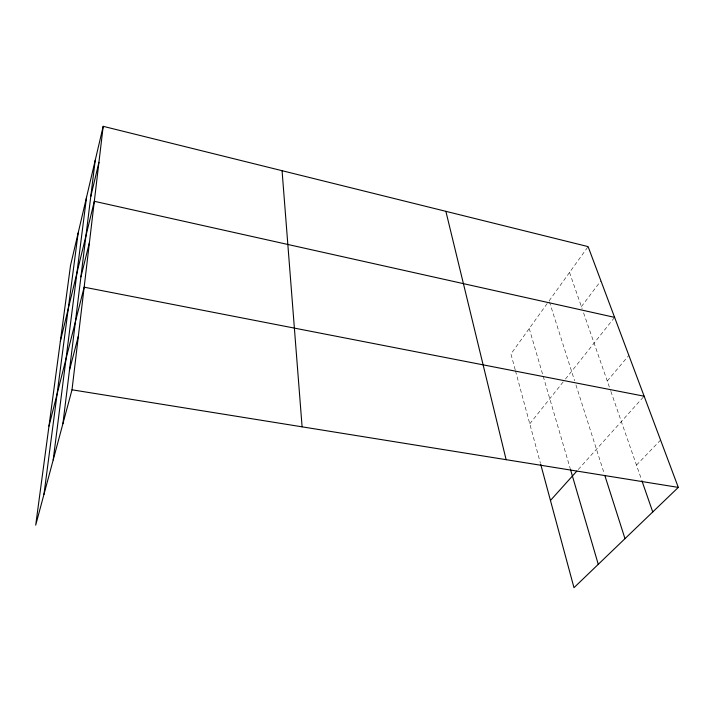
<?xml version="1.0" encoding="UTF-8"?>
<svg xmlns="http://www.w3.org/2000/svg" width="714" height="714" viewBox="0 0 714 714"><rect width="100%" height="100%" fill="white"/><g stroke="black" fill="none" stroke-linecap="round" stroke-linejoin="round"><path stroke-width="0.54" stroke-dasharray="3.57 2.68" d="M547.201 303.53L510.938 353.966L515.213 369.843M549.12 300.844L588.104 246.616M581.41 306.618L600.911 280.798M529.779 423.813L564.783 379.893M565.47 379.036L614.611 317.373M607.257 381.008L628.856 355.402M578.242 469.535L644.135 396.199M636.469 465.109L660.575 440.074M569.54 272.445L582.133 308.707M583.588 312.875L610.506 390.362M610.863 391.406L641.538 479.683M549.45 301.879L574.609 380.749M575.948 384.935L604.178 473.444M529.226 328.52L542.917 375.305M543.229 376.367L570.254 468.679M515.499 370.905L540.373 463.074"/><path stroke-width="1.07" d="M103.191 126.324L70.507 265.546L35.7 525.156L72.007 389.799L103.191 126.324L588.104 246.616L678.3 487.394L573.985 587.676L540.659 464.145M62.912 423.697L95.212 160.302M53.184 459.968L86.528 197.305M43.965 494.356L78.147 233.014M90.776 196.528L98.934 162.301M60.36 341.238L94.319 201.294L614.611 317.373M80.914 276.898L89.446 242.412M48.971 426.142L84.154 287.18L644.135 396.199M69.454 370.379L78.361 336.107M550.458 500.46L576.787 471.16M72.007 389.799L678.3 487.394M641.895 480.727L652.748 511.956M604.847 475.542L624.982 538.651M570.566 469.732L598.261 564.337M445.875 211.335L506.119 459.682M282.066 170.7L302.102 426.838"/></g></svg>
